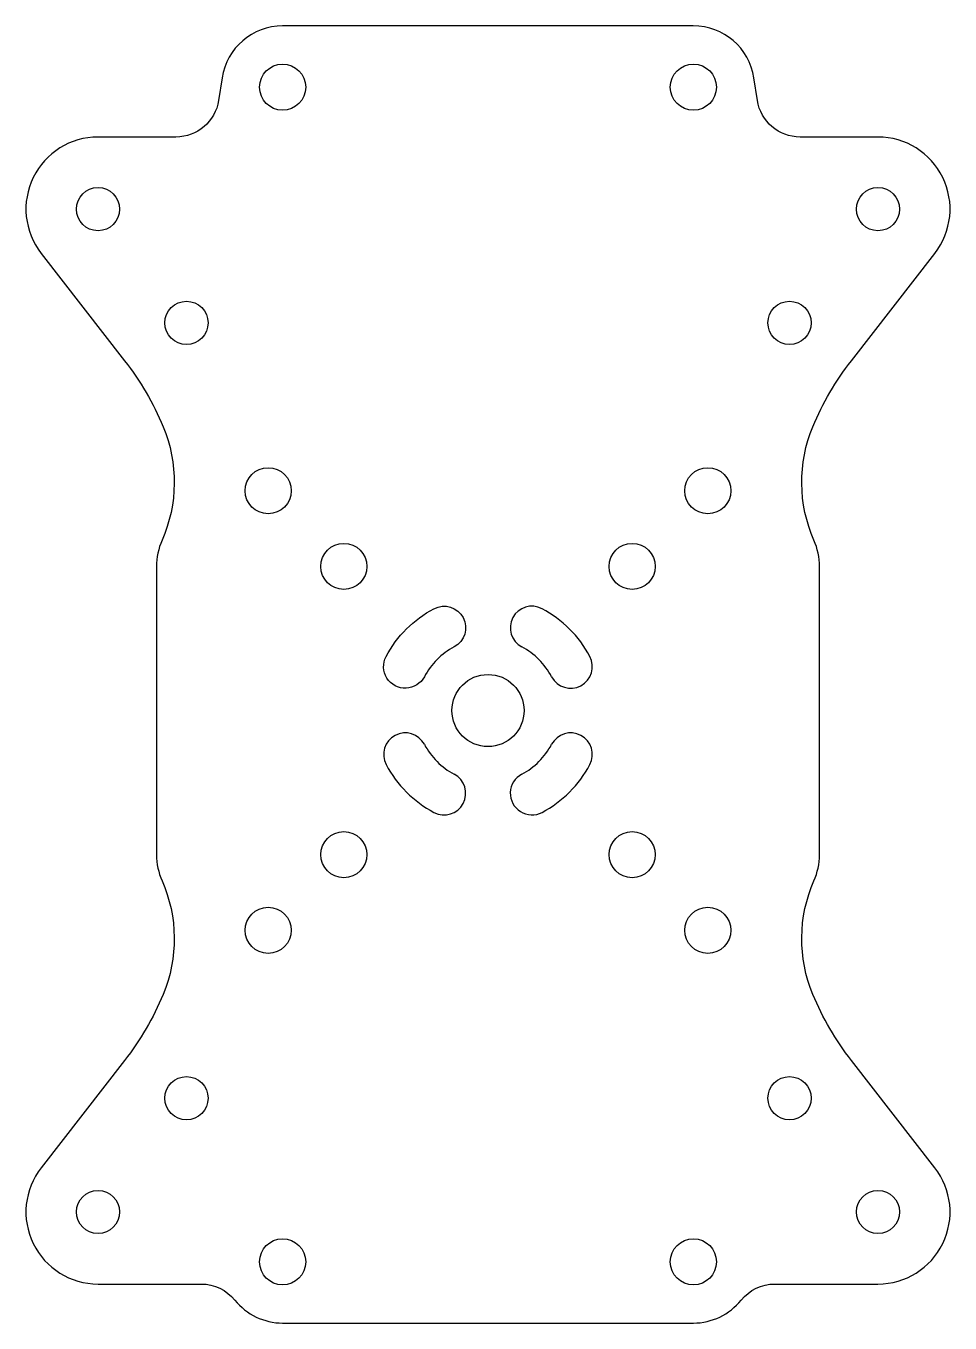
# Model space of a CAD drawing. Header units: millimetres. Extents: x -32.1 to 32.1, y -42.5 to 47.5.
import ezdxf

# ---------------------------------------------------------------- set-up
doc = ezdxf.new("R2010")
doc.units = ezdxf.units.MM
doc.layers.get('0').update_dxf_attribs({"linetype": 'CONTINUOUS'})

msp = doc.modelspace()

# ---------------------------------------------------------------- linework, layer by layer
for points in [[(-22.541, 19.692, -0.205289), (-22.618, 11.813, 0.104064), (-23, 10), (-23, -10, 0.104064), (-22.618, -11.813, -0.205289), (-22.541, -19.692, -0.066574), (-25.213, -24.273), (-31.007, -31.722, 0.624111), (-27.06, -39.792), (-19.901, -39.792, -0.227243), (-17.563, -40.912, 0.227243), (-14.25, -42.5), (14.25, -42.5, 0.227243), (17.563, -40.912, -0.227243), (19.901, -39.792), (27.06, -39.792, 0.624111), (31.007, -31.722), (25.213, -24.273, -0.066574), (22.541, -19.692, -0.205289), (22.618, -11.813, 0.104064), (23, -10), (23, 10, 0.104064), (22.618, 11.813, -0.205289), (22.541, 19.692, -0.066574), (25.213, 24.273), (31.007, 31.722, 0.624111), (27.06, 39.792), (21.657, 39.792, -0.370036), (18.692, 42.334), (18.45, 43.898, 0.370515), (14.243, 47.5), (-14.25, 47.5, 0.370036), (-18.45, 43.898), (-18.692, 42.334, -0.370036), (-21.657, 39.792), (-27.06, 39.792, 0.624111), (-31.007, 31.722), (-25.213, 24.273, -0.066574)], [(-4.417, 2.344, -1), (-7.067, 3.75, -0.149869), (-3.75, 7.067, -1), (-2.344, 4.417, 0.149869)]]:
    msp.add_lwpolyline(points, format="xyb", close=True)
for centre, radius in [((-14.25, 43.25), 1.6), ((14.25, 43.25), 1.6), ((-27.06, 34.792), 1.5), ((27.06, 34.792), 1.5), ((-20.921, 26.898), 1.5), ((20.921, 26.898), 1.5), ((-15.25, 15.25), 1.6), ((15.25, 15.25), 1.6), ((-10, 10), 1.6), ((10, 10), 1.6), ((0, 0), 2.5), ((-10, -10), 1.6), ((10, -10), 1.6), ((-15.25, -15.25), 1.6), ((15.25, -15.25), 1.6), ((-20.921, -26.898), 1.5), ((20.921, -26.898), 1.5), ((-27.06, -34.792), 1.5), ((27.06, -34.792), 1.5), ((-14.25, -38.25), 1.6), ((14.25, -38.25), 1.6)]:
    msp.add_circle(centre, radius)
for centre, radius, start, end in [((3.047, 5.742), 1.5, 62.04681, 242.04681), ((0, 0), 8, 27.95319, 62.04681), ((0, 0), 5, 27.95319, 62.04681), ((5.742, 3.047), 1.5, -152.04681, 27.95319), ((-5.742, -3.047), 1.5, 27.95319, 207.95319), ((5.742, -3.047), 1.5, -27.95319, 152.04681), ((0, 0), 5, 207.95319, 242.04681), ((0, 0), 5, 297.95319, 332.04681), ((0, 0), 8, 207.95319, 242.04681), ((-3.047, -5.742), 1.5, -117.95319, 62.04681), ((3.047, -5.742), 1.5, 117.95319, 297.95319), ((0, 0), 8, 297.95319, 332.04681)]:
    msp.add_arc(centre, radius, start, end)

doc.saveas('drawing.dxf')
